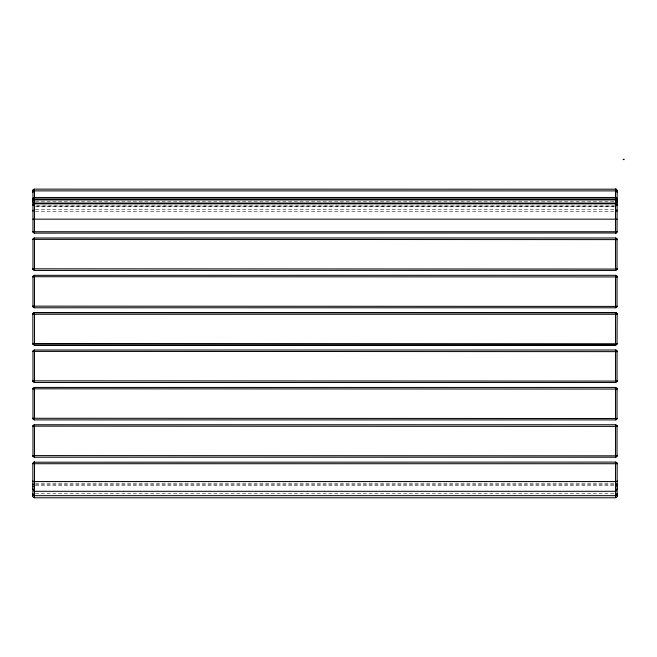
<?xml version="1.0" encoding="UTF-8"?>
<svg xmlns="http://www.w3.org/2000/svg" width="657" height="657" viewBox="0 0 657 657"><rect width="100%" height="100%" fill="white"/><g stroke="black" fill="none" stroke-linecap="round" stroke-linejoin="round"><path stroke-width="0.49" stroke-dasharray="3.29 2.46" d="M35.494 201.346L614.509 201.346M35.494 206.38L614.5 206.38M35.494 209.509L614.509 209.509M35.494 211.505L614.509 211.505M35.494 483.207L614.509 483.207M35.494 484.611L614.509 484.611M35.494 485.433L614.5 485.433M35.494 493.629L614.509 493.629M614.509 205.994L35.494 205.994L614.509 206.076"/><path stroke-width="0.99" d="M617.153 488.685L616.258 491.034A1.174 1.174 0 0 1 615.527 491.313L34.476 491.305A1.174 1.174 0 0 1 33.745 491.025L32.85 488.685M617.153 495.115L615.527 495.665L34.476 495.665L32.85 495.115M32.973 231.937L32.973 190.144M32.973 484.217L33.064 484.71M617.03 200.278L616.677 199.58M615.962 189.2L34.476 189.134A1.626 1.61 0 0 0 32.85 190.744L32.973 190.251M32.973 484.324L32.85 484.817A1.626 1.61 0 0 1 33.064 484.012M32.973 269.403L32.973 239.173M32.973 306.729L32.973 276.498M617.03 343.956L617.153 314.268A1.626 1.626 0 0 0 615.527 312.65L34.476 312.65A1.626 1.626 0 0 0 32.85 314.301L32.973 313.832M32.973 381.421L32.973 351.199M32.973 418.838L32.973 388.615M32.973 456.172L32.973 425.941M617.03 231.937L617.153 190.744L616.677 190.579M617.03 269.263L617.03 239.041M617.03 306.597L617.03 276.367M617.03 381.29L617.03 351.06M617.03 418.706L617.03 388.476M617.03 456.04L617.03 425.81M617.03 200.114L617.153 199.744A1.626 1.61 0 0 1 616.677 200.878M617.03 239.173L617.153 239.608L32.973 239.378M617.03 276.498L617.153 276.942L32.973 276.704M617.03 351.199L617.153 351.635L32.973 351.396M617.03 388.615L617.153 389.051L32.973 388.813M617.03 425.941L617.153 426.385L32.973 426.147M617.03 231.732L32.973 231.732M617.03 269.066L32.85 268.828L32.973 269.263M617.03 306.392L32.85 306.154L32.973 306.597M617.03 343.759L32.85 343.488L32.85 314.268A1.626 1.626 0 0 1 34.476 312.65L615.527 312.683A1.626 1.626 0 0 1 617.153 314.301L617.03 313.701M617.03 381.085L32.85 380.846L32.973 381.29M617.03 418.509L32.85 418.271L32.973 418.706M617.03 455.835L32.85 455.597L32.973 456.04M34.033 231.937L34.476 231.494L33.901 231.732M34.238 462.216L615.527 462.093A1.626 1.626 0 0 1 617.153 463.719L617.153 496.175M32.85 231.494A1.626 1.626 0 0 0 34.476 233.12L615.765 232.997M33.064 199.629L32.85 199.744A1.626 1.61 0 0 0 33.064 200.541M33.064 493.736L32.85 493.834A1.626 1.61 0 0 0 33.064 494.639M616.102 189.224L615.527 189.134L615.527 233.12L615.962 232.997M34.033 462.216L34.476 462.093L34.476 497.792L615.527 497.792L615.527 492.257M33.901 462.216L34.476 462.093A1.626 1.626 0 0 0 32.85 463.719L32.85 496.175M623.247 159.208L623.247 159.684M624.117 159.232L624.117 159.676M34.476 198.931L615.527 198.931M34.476 203.07L615.527 203.07M32.85 219.159L617.153 219.159M32.85 239.608A1.626 1.626 0 0 1 34.476 237.99L615.527 237.99A1.626 1.626 0 0 1 617.153 239.608M32.85 268.828A1.626 1.626 0 0 0 34.476 270.446L615.527 270.446A1.626 1.626 0 0 0 617.153 268.828M32.85 276.942A1.626 1.626 0 0 1 34.476 275.316L615.527 275.316A1.626 1.626 0 0 1 617.153 276.942M32.85 306.154A1.626 1.626 0 0 0 34.476 307.78L615.527 307.78A1.626 1.626 0 0 0 617.153 306.154M32.85 314.268L617.153 314.268M32.85 351.635A1.626 1.626 0 0 1 34.476 350.009L615.527 350.009A1.626 1.626 0 0 1 617.153 351.635M32.85 380.846A1.626 1.626 0 0 0 34.476 382.473L615.527 382.473A1.626 1.626 0 0 0 617.153 380.846M32.85 389.051A1.626 1.626 0 0 1 34.476 387.433L615.527 387.433A1.626 1.626 0 0 1 617.153 389.051M32.85 418.271A1.626 1.626 0 0 0 34.476 419.889L615.527 419.889A1.626 1.626 0 0 0 617.153 418.271M32.85 426.385A1.626 1.626 0 0 1 34.476 424.759L615.527 424.759A1.626 1.626 0 0 1 617.153 426.385M32.85 455.597A1.626 1.626 0 0 0 34.476 457.223L615.527 457.223A1.626 1.626 0 0 0 617.153 455.597M32.85 463.719L617.153 463.719L617.03 463.144M32.85 481.565L617.153 481.565M616.677 484.669L617.153 484.817A1.626 1.61 0 0 0 616.677 483.675M616.677 493.686L617.153 493.834A1.626 1.61 0 0 1 616.677 494.976M617.03 463.481L617.03 463.275M617.03 313.832L617.153 314.301M617.153 343.488A1.626 1.626 0 0 1 615.527 345.106L34.476 345.139A1.626 1.626 0 0 1 32.85 343.488L32.973 343.956M32.85 343.488L32.973 344.096M615.527 237.99L615.527 270.446M615.527 275.316L615.527 307.78M615.527 312.65L615.527 345.139L34.476 345.106L34.476 312.65M615.527 350.009L615.527 382.473M615.527 387.433L615.527 419.889M615.527 424.759L615.527 457.223M615.527 462.093L615.527 491.305M34.476 189.134L34.476 233.12M34.476 237.99L34.476 270.446M34.476 275.316L34.476 307.78M34.476 350.009L34.476 382.473M34.476 387.433L34.476 419.889M34.476 424.759L34.476 457.223M617.153 231.494A1.626 1.626 0 0 1 615.527 233.12M616.677 211.283A1.626 0.764 0 0 0 617.153 210.741A1.626 1.224 0 0 0 616.677 209.87M615.806 203.489A1.626 1.224 0 0 1 617.153 204.697A1.626 0.871 0 0 0 615.527 203.826L34.476 203.826A1.626 0.871 0 0 0 32.85 204.697A1.626 1.224 0 0 1 33.918 203.547M33.064 210.125A1.626 1.224 0 0 0 32.85 210.741A1.626 0.764 0 0 0 33.064 211.127M32.85 192.485A1.626 1.61 0 0 1 34.476 190.883L615.527 190.883A1.626 1.61 0 0 1 617.153 192.485M615.527 189.134A1.626 1.61 0 0 1 617.153 190.744M33.326 202.619A1.626 1.61 0 0 1 32.85 201.485M616.677 205.633A1.626 1.224 0 0 0 617.153 204.762A1.626 1.306 0 0 1 616.677 205.69M617.153 201.485A1.626 1.61 0 0 1 616.677 202.619M32.85 480.932A1.856 0.682 0 0 0 33.014 481.211A1.618 0.591 0 0 0 33.162 481.302M617.153 480.932A1.856 0.682 0 0 1 616.989 481.211A1.618 0.591 0 0 1 616.652 481.392M34.476 497.669A1.626 1.61 0 0 1 32.85 496.06M617.153 486.96A1.856 1.626 0 0 0 616.989 486.287A1.618 1.421 0 0 0 616.652 485.86M617.153 496.06A1.626 1.61 0 0 1 616.151 497.546M32.85 486.96A1.856 1.626 0 0 1 33.014 486.287A1.618 1.421 0 0 1 33.162 486.073M615.527 197.47L34.476 197.47A1.626 1.232 0 0 0 32.85 198.701A1.626 1.224 0 0 0 34.476 199.925L615.527 199.925A1.626 1.224 0 0 0 617.153 198.701A1.626 1.232 0 0 0 615.527 197.47M32.85 204.762A1.626 1.306 0 0 0 33.064 205.419A1.626 1.224 0 0 1 32.85 204.762"/></g></svg>
